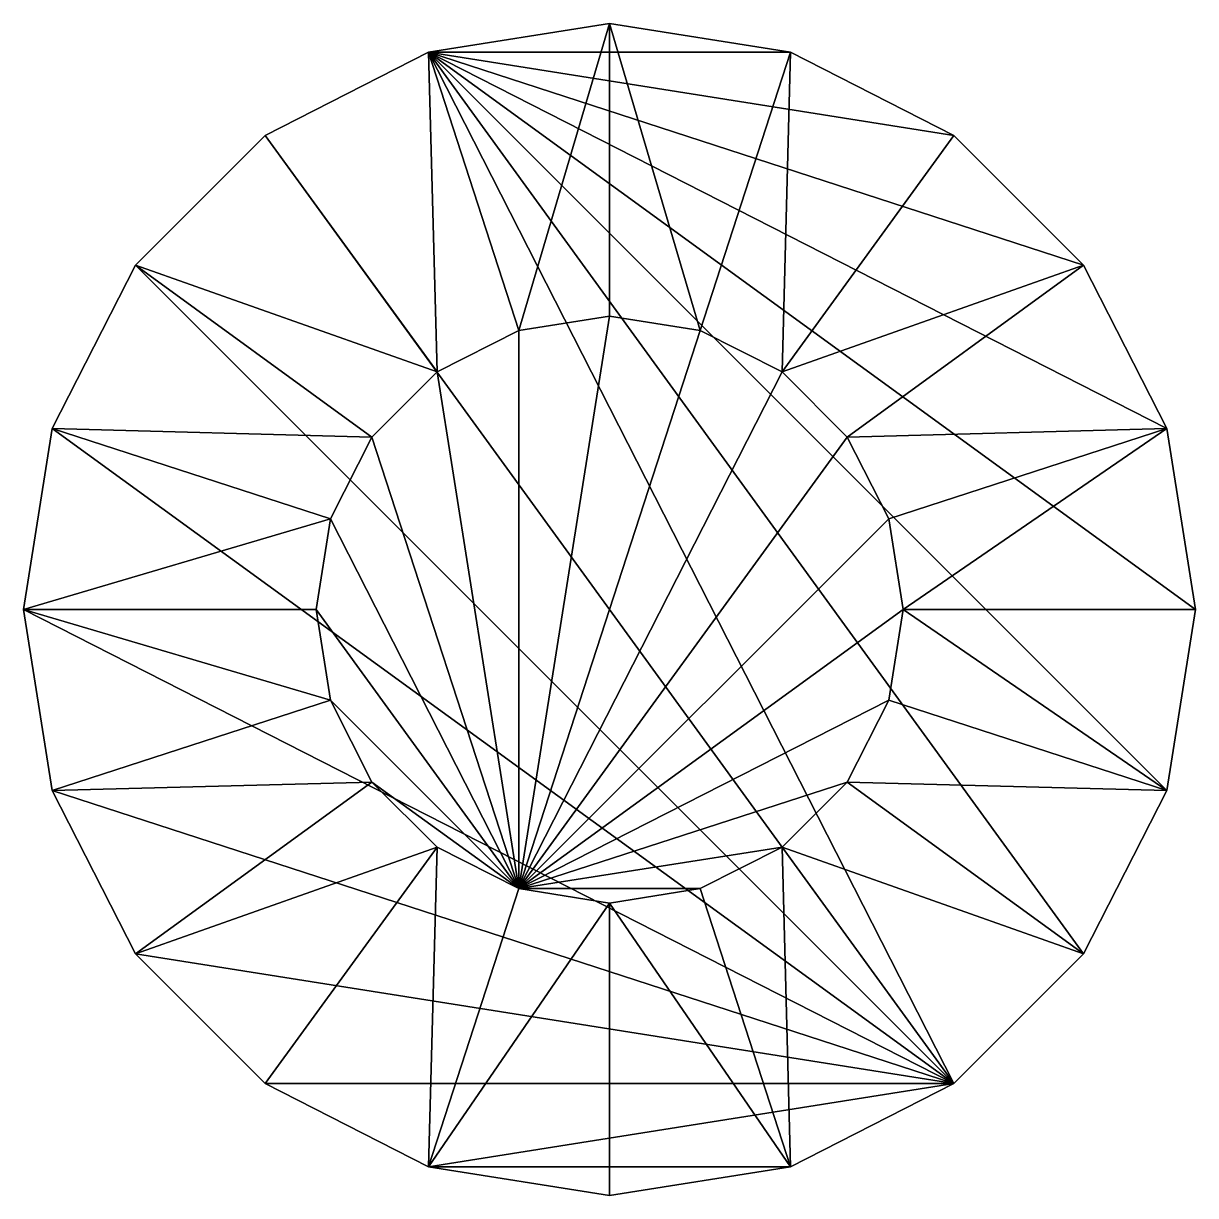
# Model space of a CAD drawing. Extents: x 24528 to 34927, y -8876 to 785.
# Drawn here: x 24528 to 26636, y -8876 to -6768 of the extents above; entities that cross this region are included whole.
import ezdxf

# ---------------------------------------------------------------- set-up
doc = ezdxf.new("R2010")
doc.units = 0
doc.layers.get('0').update_dxf_attribs({"linetype": 'CONTINUOUS'})

msp = doc.modelspace()

# ---------------------------------------------------------------- linework, layer by layer
at = {"color": 7}
for points in [[(25582.1, -6768.2), (25907.7, -6819.8), (25256.4, -6819.8), (25582.1, -6768.2)], [(25256.4, -6819.8), (26201.4, -8674.7), (24962.7, -6969.5), (25256.4, -6819.8)], [(25256.4, -6819.8), (25907.7, -6819.8), (26201.4, -6969.5), (25256.4, -6819.8)], [(25256.4, -6819.8), (26201.4, -6969.5), (26434.7, -7202.7), (25256.4, -6819.8)], [(25256.4, -6819.8), (26434.7, -7202.7), (26584.3, -7496.4), (25256.4, -6819.8)], [(25256.4, -6819.8), (26584.3, -7496.4), (26636, -7822.1), (25256.4, -6819.8)], [(25256.4, -6819.8), (26636, -7822.1), (26584.3, -8147.7), (25256.4, -6819.8)], [(26434.7, -8441.4), (26201.4, -8674.7), (25256.4, -6819.8), (26434.7, -8441.4)], [(26434.7, -8441.4), (25256.4, -6819.8), (26584.3, -8147.7), (26434.7, -8441.4)], [(24962.7, -6969.5), (26201.4, -8674.7), (24729.5, -7202.7), (24962.7, -6969.5)], [(24579.8, -7496.4), (24729.5, -7202.7), (26201.4, -8674.7), (24579.8, -7496.4)], [(24528.2, -7822.1), (24579.8, -7496.4), (26201.4, -8674.7), (24528.2, -7822.1)], [(24579.8, -8147.7), (24528.2, -7822.1), (26201.4, -8674.7), (24579.8, -8147.7)], [(24729.5, -8441.4), (24579.8, -8147.7), (26201.4, -8674.7), (24729.5, -8441.4)], [(24962.7, -8674.7), (24729.5, -8441.4), (26201.4, -8674.7), (24962.7, -8674.7)], [(24962.7, -8674.7), (26201.4, -8674.7), (25256.4, -8824.4), (24962.7, -8674.7)], [(25256.4, -8824.4), (26201.4, -8674.7), (25907.7, -8824.4), (25256.4, -8824.4)], [(25582.1, -8876), (25256.4, -8824.4), (25907.7, -8824.4), (25582.1, -8876)]]:
    msp.add_lwpolyline(points, dxfattribs=at)
for points in [[(25582.1, -6768.2, -2107.8), (25256.4, -6819.8, -2107.8), (25419.1, -7320.1, -2107.8), (25582.1, -6768.2, -2107.8)], [(25582.1, -6768.2, -2107.8), (25256.4, -6819.8, 0), (25256.4, -6819.8, -2107.8), (25582.1, -6768.2, -2107.8)], [(25256.4, -6819.8, 0), (25582.1, -6768.2, -2107.8), (25582.1, -6768.2, 0), (25256.4, -6819.8, 0)], [(25419.1, -7320.1, -2107.8), (25582.1, -7294.4, -2107.8), (25582.1, -6768.2, -2107.8), (25419.1, -7320.1, -2107.8)], [(25907.7, -6819.8, -2107.8), (25582.1, -6768.2, -2107.8), (25745.1, -7320.1, -2107.8), (25907.7, -6819.8, -2107.8)], [(25582.1, -7294.4, -2107.8), (25745.1, -7320.1, -2107.8), (25582.1, -6768.2, -2107.8), (25582.1, -7294.4, -2107.8)], [(25907.7, -6819.8, 0), (25582.1, -6768.2, 0), (25907.7, -6819.8, -2107.8), (25907.7, -6819.8, 0)], [(25582.1, -6768.2, -2107.8), (25907.7, -6819.8, -2107.8), (25582.1, -6768.2, 0), (25582.1, -6768.2, -2107.8)], [(25256.4, -6819.8, -2107.8), (24962.7, -6969.5, -2107.8), (25271.9, -7394.9, -2107.8), (25256.4, -6819.8, -2107.8)], [(24962.7, -6969.5, 0), (24962.7, -6969.5, -2107.8), (25256.4, -6819.8, 0), (24962.7, -6969.5, 0)], [(24962.7, -6969.5, -2107.8), (25256.4, -6819.8, -2107.8), (25256.4, -6819.8, 0), (24962.7, -6969.5, -2107.8)], [(25271.9, -7394.9, -2107.8), (25419.1, -7320.1, -2107.8), (25256.4, -6819.8, -2107.8), (25271.9, -7394.9, -2107.8)], [(25745.1, -7320.1, -2107.8), (25892.3, -7394.9, -2107.8), (25907.7, -6819.8, -2107.8), (25745.1, -7320.1, -2107.8)], [(26201.4, -6969.5, -2107.8), (25907.7, -6819.8, -2107.8), (25892.3, -7394.9, -2107.8), (26201.4, -6969.5, -2107.8)], [(26201.4, -6969.5, 0), (25907.7, -6819.8, 0), (26201.4, -6969.5, -2107.8), (26201.4, -6969.5, 0)], [(25907.7, -6819.8, -2107.8), (26201.4, -6969.5, -2107.8), (25907.7, -6819.8, 0), (25907.7, -6819.8, -2107.8)], [(24729.5, -7202.7, -2107.8), (25271.9, -7394.9, -2107.8), (24962.7, -6969.5, -2107.8), (24729.5, -7202.7, -2107.8)], [(24962.7, -6969.5, -2107.8), (24962.7, -6969.5, 0), (24729.5, -7202.7, 0), (24962.7, -6969.5, -2107.8)], [(24962.7, -6969.5, -2107.8), (24729.5, -7202.7, 0), (24729.5, -7202.7, -2107.8), (24962.7, -6969.5, -2107.8)], [(26201.4, -6969.5, -2107.8), (25892.3, -7394.9, -2107.8), (26434.7, -7202.7, -2107.8), (26201.4, -6969.5, -2107.8)], [(26201.4, -6969.5, -2107.8), (26434.7, -7202.7, -2107.8), (26434.7, -7202.7, 0), (26201.4, -6969.5, -2107.8)], [(26201.4, -6969.5, -2107.8), (26434.7, -7202.7, 0), (26201.4, -6969.5, 0), (26201.4, -6969.5, -2107.8)], [(24729.5, -7202.7, -2107.8), (24579.8, -7496.4, -2107.8), (25154.9, -7511.9, -2107.8), (24729.5, -7202.7, -2107.8)], [(24729.5, -7202.7, -2107.8), (24579.8, -7496.4, 0), (24579.8, -7496.4, -2107.8), (24729.5, -7202.7, -2107.8)], [(24729.5, -7202.7, -2107.8), (24729.5, -7202.7, 0), (24579.8, -7496.4, 0), (24729.5, -7202.7, -2107.8)], [(25154.9, -7511.9, -2107.8), (25271.9, -7394.9, -2107.8), (24729.5, -7202.7, -2107.8), (25154.9, -7511.9, -2107.8)], [(26009.3, -7511.9, -2107.8), (26434.7, -7202.7, -2107.8), (25892.3, -7394.9, -2107.8), (26009.3, -7511.9, -2107.8)], [(26434.7, -7202.7, -2107.8), (26009.3, -7511.9, -2107.8), (26584.3, -7496.4, -2107.8), (26434.7, -7202.7, -2107.8)], [(26584.3, -7496.4, 0), (26434.7, -7202.7, -2107.8), (26584.3, -7496.4, -2107.8), (26584.3, -7496.4, 0)], [(26434.7, -7202.7, -2107.8), (26584.3, -7496.4, 0), (26434.7, -7202.7, 0), (26434.7, -7202.7, -2107.8)], [(25582.1, -7294.4, -1053.2), (25582.1, -7294.4, -2107.8), (25419.1, -7320.1, -1053.2), (25582.1, -7294.4, -1053.2)], [(25419.1, -7320.1, -2107.8), (25419.1, -7320.1, -1053.2), (25582.1, -7294.4, -2107.8), (25419.1, -7320.1, -2107.8)], [(25419.1, -8324.1, -1053.2), (25582.1, -7294.4, -1053.2), (25419.1, -7320.1, -1053.2), (25419.1, -8324.1, -1053.2)], [(25582.1, -7294.4, -1053.2), (25419.1, -8324.1, -1053.2), (25745.1, -7320.1, -1053.2), (25582.1, -7294.4, -1053.2)], [(25582.1, -7294.4, -2107.8), (25582.1, -7294.4, -1053.2), (25745.1, -7320.1, -2107.8), (25582.1, -7294.4, -2107.8)], [(25745.1, -7320.1, -1053.2), (25745.1, -7320.1, -2107.8), (25582.1, -7294.4, -1053.2), (25745.1, -7320.1, -1053.2)], [(25271.9, -7394.9, -2107.8), (25271.9, -7394.9, -1053.2), (25419.1, -7320.1, -1053.2), (25271.9, -7394.9, -2107.8)], [(25271.9, -7394.9, -2107.8), (25419.1, -7320.1, -1053.2), (25419.1, -7320.1, -2107.8), (25271.9, -7394.9, -2107.8)], [(25419.1, -8324.1, -1053.2), (25419.1, -7320.1, -1053.2), (25271.9, -7394.9, -1053.2), (25419.1, -8324.1, -1053.2)], [(25745.1, -7320.1, -1053.2), (25419.1, -8324.1, -1053.2), (25892.3, -7394.9, -1053.2), (25745.1, -7320.1, -1053.2)], [(25892.3, -7394.9, -1053.2), (25892.3, -7394.9, -2107.8), (25745.1, -7320.1, -1053.2), (25892.3, -7394.9, -1053.2)], [(25745.1, -7320.1, -2107.8), (25745.1, -7320.1, -1053.2), (25892.3, -7394.9, -2107.8), (25745.1, -7320.1, -2107.8)], [(25271.9, -7394.9, -1053.2), (25271.9, -7394.9, -2107.8), (25154.9, -7511.9, -1053.2), (25271.9, -7394.9, -1053.2)], [(25154.9, -7511.9, -2107.8), (25154.9, -7511.9, -1053.2), (25271.9, -7394.9, -2107.8), (25154.9, -7511.9, -2107.8)], [(25419.1, -8324.1, -1053.2), (25271.9, -7394.9, -1053.2), (25154.9, -7511.9, -1053.2), (25419.1, -8324.1, -1053.2)], [(25892.3, -7394.9, -1053.2), (25419.1, -8324.1, -1053.2), (26009.3, -7511.9, -1053.2), (25892.3, -7394.9, -1053.2)], [(25892.3, -7394.9, -2107.8), (25892.3, -7394.9, -1053.2), (26009.3, -7511.9, -2107.8), (25892.3, -7394.9, -2107.8)], [(25892.3, -7394.9, -1053.2), (26009.3, -7511.9, -1053.2), (26009.3, -7511.9, -2107.8), (25892.3, -7394.9, -1053.2)], [(24528.2, -7822.1, -2107.8), (25080.1, -7659.1, -2107.8), (24579.8, -7496.4, -2107.8), (24528.2, -7822.1, -2107.8)], [(24579.8, -7496.4, -2107.8), (24579.8, -7496.4, 0), (24528.2, -7822.1, -2107.8), (24579.8, -7496.4, -2107.8)], [(24579.8, -7496.4, 0), (24528.2, -7822.1, 0), (24528.2, -7822.1, -2107.8), (24579.8, -7496.4, 0)], [(25080.1, -7659.1, -2107.8), (25154.9, -7511.9, -2107.8), (24579.8, -7496.4, -2107.8), (25080.1, -7659.1, -2107.8)], [(26084.1, -7659.1, -2107.8), (26584.3, -7496.4, -2107.8), (26009.3, -7511.9, -2107.8), (26084.1, -7659.1, -2107.8)], [(26084.1, -7659.1, -2107.8), (26110.1, -7822.1, -2107.8), (26584.3, -7496.4, -2107.8), (26084.1, -7659.1, -2107.8)], [(26636, -7822.1, -2107.8), (26584.3, -7496.4, -2107.8), (26110.1, -7822.1, -2107.8), (26636, -7822.1, -2107.8)], [(26636, -7822.1, 0), (26584.3, -7496.4, 0), (26636, -7822.1, -2107.8), (26636, -7822.1, 0)], [(26584.3, -7496.4, -2107.8), (26636, -7822.1, -2107.8), (26584.3, -7496.4, 0), (26584.3, -7496.4, -2107.8)], [(25080.1, -7659.1, -2107.8), (25080.1, -7659.1, -1053.2), (25154.9, -7511.9, -1053.2), (25080.1, -7659.1, -2107.8)], [(25080.1, -7659.1, -2107.8), (25154.9, -7511.9, -1053.2), (25154.9, -7511.9, -2107.8), (25080.1, -7659.1, -2107.8)], [(25419.1, -8324.1, -1053.2), (25154.9, -7511.9, -1053.2), (25080.1, -7659.1, -1053.2), (25419.1, -8324.1, -1053.2)], [(26009.3, -7511.9, -1053.2), (25419.1, -8324.1, -1053.2), (26084.1, -7659.1, -1053.2), (26009.3, -7511.9, -1053.2)], [(26009.3, -7511.9, -2107.8), (26084.1, -7659.1, -1053.2), (26084.1, -7659.1, -2107.8), (26009.3, -7511.9, -2107.8)], [(26009.3, -7511.9, -2107.8), (26009.3, -7511.9, -1053.2), (26084.1, -7659.1, -1053.2), (26009.3, -7511.9, -2107.8)], [(25054.4, -7822.1, -2107.8), (25080.1, -7659.1, -2107.8), (24528.2, -7822.1, -2107.8), (25054.4, -7822.1, -2107.8)], [(25080.1, -7659.1, -1053.2), (25080.1, -7659.1, -2107.8), (25054.4, -7822.1, -2107.8), (25080.1, -7659.1, -1053.2)], [(25080.1, -7659.1, -1053.2), (25054.4, -7822.1, -2107.8), (25054.4, -7822.1, -1053.2), (25080.1, -7659.1, -1053.2)], [(25419.1, -8324.1, -1053.2), (25080.1, -7659.1, -1053.2), (25054.4, -7822.1, -1053.2), (25419.1, -8324.1, -1053.2)], [(26084.1, -7659.1, -1053.2), (25419.1, -8324.1, -1053.2), (26110.1, -7822.1, -1053.2), (26084.1, -7659.1, -1053.2)], [(26110.1, -7822.1, -1053.2), (26110.1, -7822.1, -2107.8), (26084.1, -7659.1, -1053.2), (26110.1, -7822.1, -1053.2)], [(26084.1, -7659.1, -2107.8), (26084.1, -7659.1, -1053.2), (26110.1, -7822.1, -2107.8), (26084.1, -7659.1, -2107.8)], [(24528.2, -7822.1, -2107.8), (24579.8, -8147.7, -2107.8), (25080.1, -7985.1, -2107.8), (24528.2, -7822.1, -2107.8)], [(25080.1, -7985.1, -2107.8), (25054.4, -7822.1, -2107.8), (24528.2, -7822.1, -2107.8), (25080.1, -7985.1, -2107.8)], [(24579.8, -8147.7, 0), (24579.8, -8147.7, -2107.8), (24528.2, -7822.1, 0), (24579.8, -8147.7, 0)], [(24528.2, -7822.1, -2107.8), (24528.2, -7822.1, 0), (24579.8, -8147.7, -2107.8), (24528.2, -7822.1, -2107.8)], [(25080.1, -7985.1, -2107.8), (25080.1, -7985.1, -1053.2), (25054.4, -7822.1, -2107.8), (25080.1, -7985.1, -2107.8)], [(25054.4, -7822.1, -1053.2), (25054.4, -7822.1, -2107.8), (25080.1, -7985.1, -1053.2), (25054.4, -7822.1, -1053.2)], [(25419.1, -8324.1, -1053.2), (25054.4, -7822.1, -1053.2), (25080.1, -7985.1, -1053.2), (25419.1, -8324.1, -1053.2)], [(26110.1, -7822.1, -1053.2), (25419.1, -8324.1, -1053.2), (26084.1, -7985.1, -1053.2), (26110.1, -7822.1, -1053.2)], [(26110.1, -7822.1, -2107.8), (26084.1, -7985.1, -2107.8), (26584.3, -8147.7, -2107.8), (26110.1, -7822.1, -2107.8)], [(26110.1, -7822.1, -1053.2), (26084.1, -7985.1, -2107.8), (26110.1, -7822.1, -2107.8), (26110.1, -7822.1, -1053.2)], [(26084.1, -7985.1, -1053.2), (26084.1, -7985.1, -2107.8), (26110.1, -7822.1, -1053.2), (26084.1, -7985.1, -1053.2)], [(26584.3, -8147.7, -2107.8), (26636, -7822.1, -2107.8), (26110.1, -7822.1, -2107.8), (26584.3, -8147.7, -2107.8)], [(26636, -7822.1, -2107.8), (26584.3, -8147.7, -2107.8), (26636, -7822.1, 0), (26636, -7822.1, -2107.8)], [(26584.3, -8147.7, 0), (26636, -7822.1, 0), (26584.3, -8147.7, -2107.8), (26584.3, -8147.7, 0)], [(25154.9, -8132.3, -2107.8), (25080.1, -7985.1, -2107.8), (24579.8, -8147.7, -2107.8), (25154.9, -8132.3, -2107.8)], [(25080.1, -7985.1, -1053.2), (25080.1, -7985.1, -2107.8), (25154.9, -8132.3, -1053.2), (25080.1, -7985.1, -1053.2)], [(25154.9, -8132.3, -2107.8), (25154.9, -8132.3, -1053.2), (25080.1, -7985.1, -2107.8), (25154.9, -8132.3, -2107.8)], [(25080.1, -7985.1, -1053.2), (25154.9, -8132.3, -1053.2), (25419.1, -8324.1, -1053.2), (25080.1, -7985.1, -1053.2)], [(26084.1, -7985.1, -1053.2), (25419.1, -8324.1, -1053.2), (26009.3, -8132.3, -1053.2), (26084.1, -7985.1, -1053.2)], [(26084.1, -7985.1, -2107.8), (26009.3, -8132.3, -2107.8), (26584.3, -8147.7, -2107.8), (26084.1, -7985.1, -2107.8)], [(26084.1, -7985.1, -2107.8), (26009.3, -8132.3, -1053.2), (26009.3, -8132.3, -2107.8), (26084.1, -7985.1, -2107.8)], [(26084.1, -7985.1, -2107.8), (26084.1, -7985.1, -1053.2), (26009.3, -8132.3, -1053.2), (26084.1, -7985.1, -2107.8)], [(24579.8, -8147.7, -2107.8), (24729.5, -8441.4, -2107.8), (25154.9, -8132.3, -2107.8), (24579.8, -8147.7, -2107.8)], [(25154.9, -8132.3, -2107.8), (24729.5, -8441.4, -2107.8), (25271.9, -8249.3, -2107.8), (25154.9, -8132.3, -2107.8)], [(25271.9, -8249.3, -2107.8), (25271.9, -8249.3, -1053.2), (25154.9, -8132.3, -1053.2), (25271.9, -8249.3, -2107.8)], [(25271.9, -8249.3, -2107.8), (25154.9, -8132.3, -1053.2), (25154.9, -8132.3, -2107.8), (25271.9, -8249.3, -2107.8)], [(25271.9, -8249.3, -1053.2), (25419.1, -8324.1, -1053.2), (25154.9, -8132.3, -1053.2), (25271.9, -8249.3, -1053.2)], [(25892.3, -8249.3, -1053.2), (26009.3, -8132.3, -1053.2), (25419.1, -8324.1, -1053.2), (25892.3, -8249.3, -1053.2)], [(25892.3, -8249.3, -2107.8), (26434.7, -8441.4, -2107.8), (26009.3, -8132.3, -2107.8), (25892.3, -8249.3, -2107.8)], [(25892.3, -8249.3, -1053.2), (25892.3, -8249.3, -2107.8), (26009.3, -8132.3, -1053.2), (25892.3, -8249.3, -1053.2)], [(26009.3, -8132.3, -2107.8), (26009.3, -8132.3, -1053.2), (25892.3, -8249.3, -2107.8), (26009.3, -8132.3, -2107.8)], [(26584.3, -8147.7, -2107.8), (26009.3, -8132.3, -2107.8), (26434.7, -8441.4, -2107.8), (26584.3, -8147.7, -2107.8)], [(24579.8, -8147.7, -2107.8), (24729.5, -8441.4, 0), (24729.5, -8441.4, -2107.8), (24579.8, -8147.7, -2107.8)], [(24579.8, -8147.7, -2107.8), (24579.8, -8147.7, 0), (24729.5, -8441.4, 0), (24579.8, -8147.7, -2107.8)], [(26584.3, -8147.7, 0), (26584.3, -8147.7, -2107.8), (26434.7, -8441.4, 0), (26584.3, -8147.7, 0)], [(26434.7, -8441.4, -2107.8), (26434.7, -8441.4, 0), (26584.3, -8147.7, -2107.8), (26434.7, -8441.4, -2107.8)], [(24962.7, -8674.7, -2107.8), (25271.9, -8249.3, -2107.8), (24729.5, -8441.4, -2107.8), (24962.7, -8674.7, -2107.8)], [(25256.4, -8824.4, -2107.8), (25271.9, -8249.3, -2107.8), (24962.7, -8674.7, -2107.8), (25256.4, -8824.4, -2107.8)], [(25419.1, -8324.1, -2107.8), (25271.9, -8249.3, -2107.8), (25256.4, -8824.4, -2107.8), (25419.1, -8324.1, -2107.8)], [(25419.1, -8324.1, -1053.2), (25271.9, -8249.3, -1053.2), (25271.9, -8249.3, -2107.8), (25419.1, -8324.1, -1053.2)], [(25419.1, -8324.1, -2107.8), (25419.1, -8324.1, -1053.2), (25271.9, -8249.3, -2107.8), (25419.1, -8324.1, -2107.8)], [(25892.3, -8249.3, -1053.2), (25419.1, -8324.1, -1053.2), (25745.1, -8324.1, -1053.2), (25892.3, -8249.3, -1053.2)], [(25892.3, -8249.3, -2107.8), (25745.1, -8324.1, -2107.8), (25907.7, -8824.4, -2107.8), (25892.3, -8249.3, -2107.8)], [(25745.1, -8324.1, -1053.2), (25745.1, -8324.1, -2107.8), (25892.3, -8249.3, -1053.2), (25745.1, -8324.1, -1053.2)], [(25892.3, -8249.3, -2107.8), (25892.3, -8249.3, -1053.2), (25745.1, -8324.1, -2107.8), (25892.3, -8249.3, -2107.8)], [(26434.7, -8441.4, -2107.8), (25892.3, -8249.3, -2107.8), (26201.4, -8674.7, -2107.8), (26434.7, -8441.4, -2107.8)], [(25907.7, -8824.4, -2107.8), (26201.4, -8674.7, -2107.8), (25892.3, -8249.3, -2107.8), (25907.7, -8824.4, -2107.8)], [(25419.1, -8324.1, -2107.8), (25256.4, -8824.4, -2107.8), (25582.1, -8350.1, -2107.8), (25419.1, -8324.1, -2107.8)], [(25419.1, -8324.1, -1053.2), (25419.1, -8324.1, -2107.8), (25582.1, -8350.1, -2107.8), (25419.1, -8324.1, -1053.2)], [(25419.1, -8324.1, -1053.2), (25582.1, -8350.1, -2107.8), (25582.1, -8350.1, -1053.2), (25419.1, -8324.1, -1053.2)], [(25582.1, -8350.1, -1053.2), (25745.1, -8324.1, -1053.2), (25419.1, -8324.1, -1053.2), (25582.1, -8350.1, -1053.2)], [(25745.1, -8324.1, -2107.8), (25582.1, -8350.1, -2107.8), (25907.7, -8824.4, -2107.8), (25745.1, -8324.1, -2107.8)], [(25745.1, -8324.1, -2107.8), (25745.1, -8324.1, -1053.2), (25582.1, -8350.1, -2107.8), (25745.1, -8324.1, -2107.8)], [(25745.1, -8324.1, -1053.2), (25582.1, -8350.1, -1053.2), (25582.1, -8350.1, -2107.8), (25745.1, -8324.1, -1053.2)], [(25582.1, -8876, -2107.8), (25582.1, -8350.1, -2107.8), (25256.4, -8824.4, -2107.8), (25582.1, -8876, -2107.8)], [(25582.1, -8876, -2107.8), (25907.7, -8824.4, -2107.8), (25582.1, -8350.1, -2107.8), (25582.1, -8876, -2107.8)], [(24729.5, -8441.4, -2107.8), (24729.5, -8441.4, 0), (24962.7, -8674.7, -2107.8), (24729.5, -8441.4, -2107.8)], [(24729.5, -8441.4, 0), (24962.7, -8674.7, 0), (24962.7, -8674.7, -2107.8), (24729.5, -8441.4, 0)], [(26434.7, -8441.4, -2107.8), (26201.4, -8674.7, -2107.8), (26201.4, -8674.7, 0), (26434.7, -8441.4, -2107.8)], [(26434.7, -8441.4, -2107.8), (26201.4, -8674.7, 0), (26434.7, -8441.4, 0), (26434.7, -8441.4, -2107.8)], [(24962.7, -8674.7, 0), (25256.4, -8824.4, 0), (24962.7, -8674.7, -2107.8), (24962.7, -8674.7, 0)], [(25256.4, -8824.4, -2107.8), (24962.7, -8674.7, -2107.8), (25256.4, -8824.4, 0), (25256.4, -8824.4, -2107.8)], [(26201.4, -8674.7, -2107.8), (25907.7, -8824.4, -2107.8), (25907.7, -8824.4, 0), (26201.4, -8674.7, -2107.8)], [(26201.4, -8674.7, -2107.8), (25907.7, -8824.4, 0), (26201.4, -8674.7, 0), (26201.4, -8674.7, -2107.8)], [(25582.1, -8876, 0), (25582.1, -8876, -2107.8), (25256.4, -8824.4, -2107.8), (25582.1, -8876, 0)], [(25256.4, -8824.4, -2107.8), (25256.4, -8824.4, 0), (25582.1, -8876, 0), (25256.4, -8824.4, -2107.8)], [(25582.1, -8876, 0), (25907.7, -8824.4, 0), (25582.1, -8876, -2107.8), (25582.1, -8876, 0)], [(25907.7, -8824.4, -2107.8), (25582.1, -8876, -2107.8), (25907.7, -8824.4, 0), (25907.7, -8824.4, -2107.8)]]:
    msp.add_polyline3d(points, dxfattribs=at)

doc.saveas('drawing.dxf')
